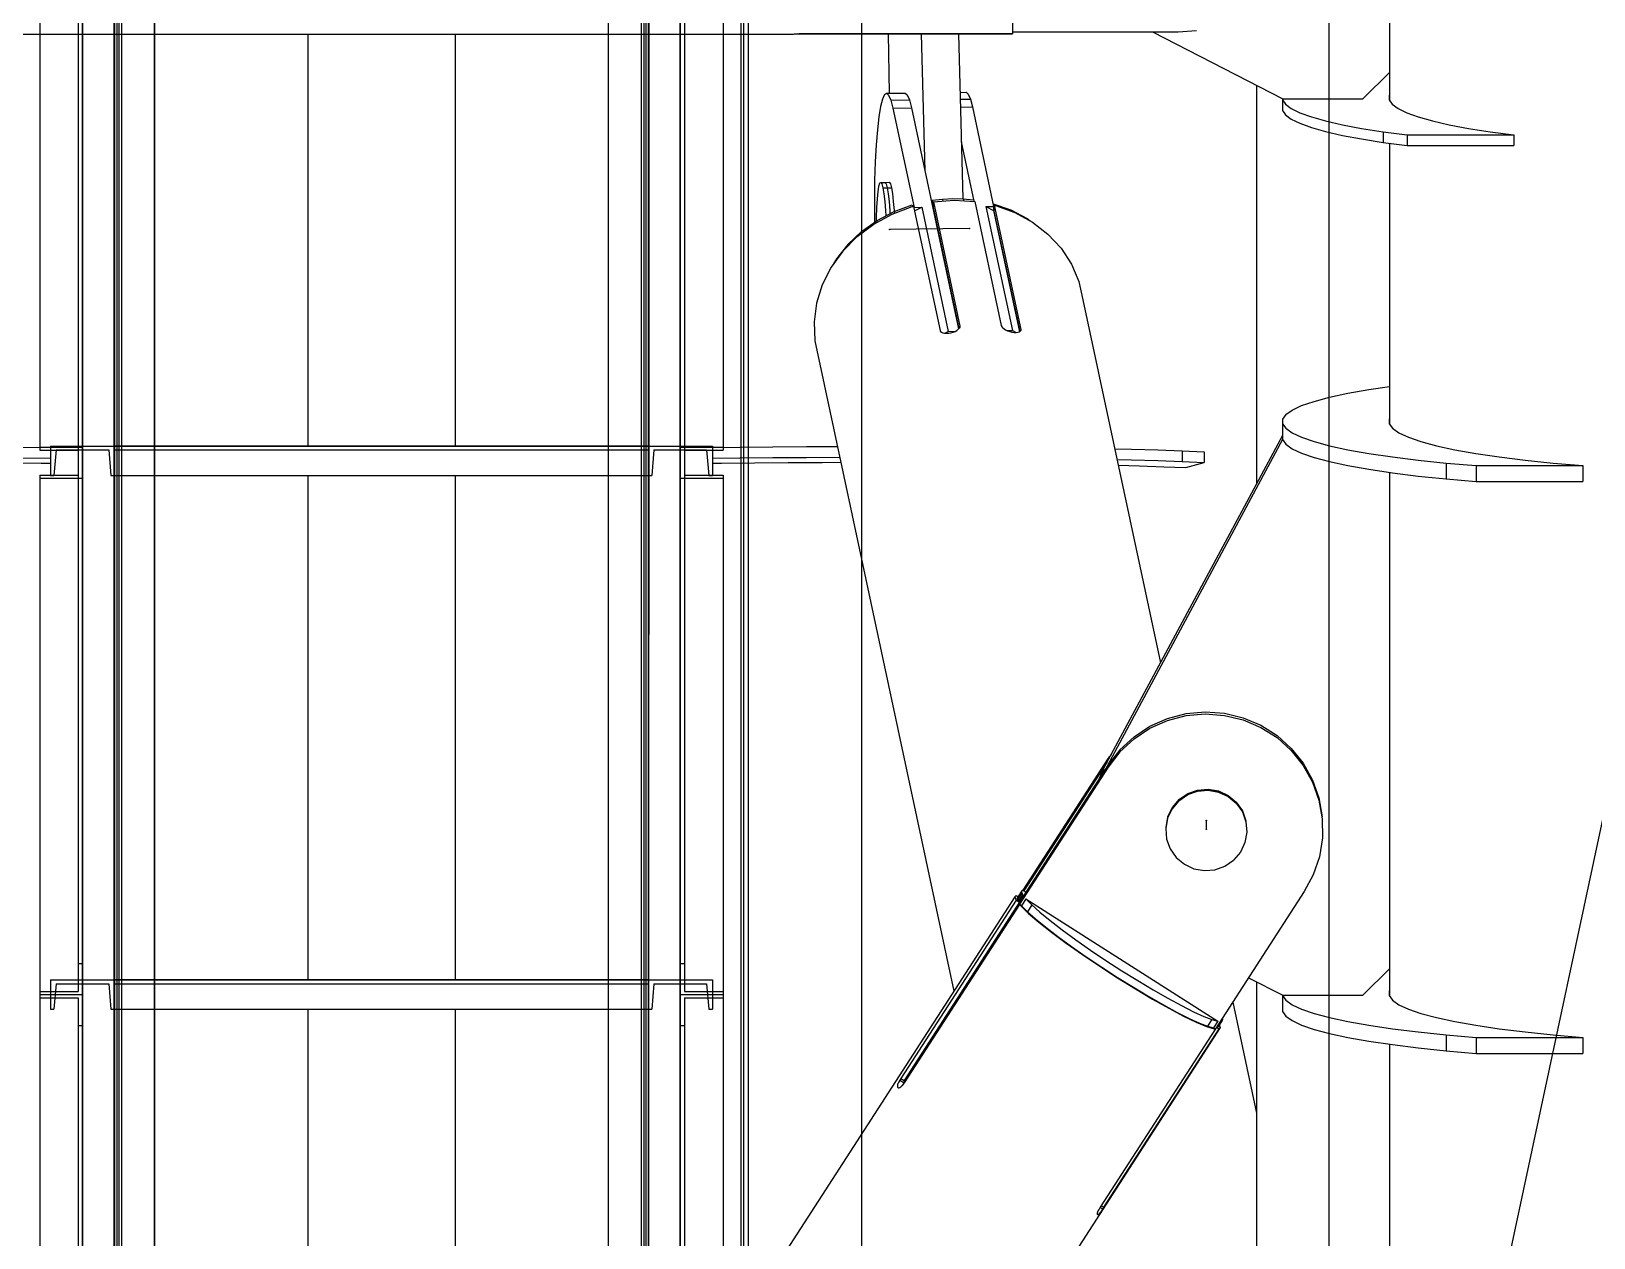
# Model space of a CAD drawing. Header units: millimetres. Extents: x 150209.93 to 150215.05, y 136675.65 to 136679.93.
# Drawn here: x 150213.5483 to 150213.6069, y 136676.9251 to 136676.9703 of the extents above; entities that cross this region are included whole.
import ezdxf

# ---------------------------------------------------------------- set-up
doc = ezdxf.new("R2010")
doc.units = ezdxf.units.MM
doc.header["$LTSCALE"] = 0.25
for name, pattern in [('CENTER', [50.8, 31.75, -6.35, 6.35, -6.35]), ('XKITLINE00', [0]), ('XKITLINE02', [4, 2, -2]), ('XKITLINE03', [6, 3, -1, 1, -1])]:
    doc.linetypes.add(name, pattern=pattern)

# ---------------------------------------------------------------- blocks, each defined once
blk = doc.blocks.new('çatıı')
at = {"color": 8, "linetype": 'CENTER'}
for p, q in [((23255, 6431.43), (23255, 8100.54)), ((23342.5, 6310.27), (23342.5, 7130.27)), ((22900, 5900.27), (23430, 6720.27)), ((23430, 5900.27), (23255, 6720.27)), ((23342.5, 6310.27), (23430, 6720.27)), ((23275.11, 6661.04), (23260.2, 6660.85)), ((23319.5, 6550.14), (23319.5, 6548.49))]:
    blk.add_line(p, q, dxfattribs=at)
at = {"color": 1, "linetype": 'XKITLINE03'}
for p, q in [((23109.01, 6234.33), (23109.01, 7919.31)), ((23122.51, 6234.33), (23122.51, 7919.31)), ((23214.99, 7919.31), (23214.99, 6234.33)), ((23220.98, 6234.33), (23220.99, 7919.31)), ((23109.01, 6620.07), (23109.01, 6717.52)), ((23220.99, 6717.52), (23220.99, 6620.07)), ((23214.99, 6620.27), (23115.01, 6620.27)), ((23115.01, 6620.27), (23115.01, 6620.27)), ((23214.99, 6620.27), (23214.99, 6620.27)), ((23109.01, 6517.52), (23109.01, 6614.26)), ((23220.99, 6614.26), (23220.99, 6517.52)), ((23214.99, 6520.27), (23115.01, 6520.27)), ((23115.01, 6520.27), (23115.01, 6520.27)), ((23214.99, 6520.27), (23214.99, 6520.27)), ((23109.01, 6420.07), (23109.01, 6517.52)), ((23220.99, 6517.52), (23220.99, 6420.07))]:
    blk.add_line(p, q, dxfattribs=at)
at = {"color": 116, "linetype": 'XKITLINE02', "true_color": 0x136734}
for p, q in [((23114.92, 7919.31), (23114.93, 6234.33)), ((23115.01, 7919.31), (23115.01, 6234.33)), ((23115.46, 7919.31), (23115.46, 6234.33)), ((23115.86, 7919.31), (23115.86, 6234.33)), ((23116.31, 7919.31), (23116.31, 6234.33)), ((23122.51, 7919.31), (23122.51, 6234.33)), ((23214.14, 7919.31), (23214.14, 6234.33)), ((23214.54, 7919.31), (23214.53, 6234.33)), ((23214.99, 7919.31), (23214.99, 6234.33)), ((23215.07, 7919.31), (23215.06, 6234.33)), ((23232.3, 7919.31), (23232.3, 6234.33)), ((23232.84, 7919.31), (23232.83, 6234.33)), ((23116.31, 6743.1), (23116.31, 6697.45)), ((23122.51, 6743.1), (23122.51, 6697.45)), ((23207.49, 6743.1), (23207.49, 6697.45)), ((23213.68, 6743.1), (23213.68, 6697.45)), ((23233.68, 6743.1), (23233.68, 6697.45)), ((23101.01, 6717.52), (23101.01, 6619.49)), ((23108.21, 6716.94), (23108.21, 6614.27)), ((23109.01, 6717.52), (23109.01, 6614.27)), ((23220.99, 6717.52), (23220.99, 6614.27)), ((23221.79, 6716.94), (23221.79, 6614.27)), ((23228.99, 6717.52), (23228.99, 6619.49)), ((23220.99, 6699.41), (23220.99, 6620.07)), ((23101.01, 6620.07), (23109.01, 6620.07)), ((23101.01, 6619.49), (23108.21, 6619.49)), ((23103.01, 6620.27), (23103.01, 6614.77)), ((23103.01, 6620.27), (23115.01, 6620.27)), ((23103.01, 6620.27), (23103.01, 6614.77)), ((23104.07, 6619.57), (23103.69, 6614.77)), ((23104.07, 6619.57), (23103.69, 6614.77)), ((23104.07, 6619.57), (23113.94, 6619.57)), ((23108.21, 6620.09), (23108.21, 6518.11)), ((23108.21, 6620.09), (23109.01, 6620.09)), ((23109.01, 6620.09), (23109.01, 6517.52)), ((23113.94, 6619.57), (23114.33, 6614.77)), ((23113.94, 6619.57), (23114.33, 6614.77)), ((23115.01, 6620.27), (23115.01, 6614.77)), ((23115.01, 6620.27), (23122.51, 6620.27)), ((23115.01, 6620.27), (23115.01, 6614.77)), ((23115.01, 6620.27), (23115.01, 6614.77)), ((23115.01, 6619.57), (23214.99, 6619.57)), ((23207.49, 6620.27), (23214.99, 6620.27)), ((23214.99, 6620.27), (23214.99, 6614.77)), ((23214.99, 6620.27), (23214.99, 6614.77)), ((23214.99, 6620.27), (23226.99, 6620.27)), ((23214.99, 6620.27), (23214.99, 6614.77)), ((23216.05, 6619.57), (23215.67, 6614.77)), ((23216.05, 6619.57), (23215.67, 6614.77)), ((23216.05, 6619.57), (23225.92, 6619.57)), ((23220.99, 6620.09), (23220.99, 6517.52)), ((23220.99, 6620.09), (23221.79, 6620.09)), ((23220.99, 6620.07), (23228.99, 6620.07)), ((23221.79, 6620.09), (23221.79, 6518.11)), ((23221.79, 6619.49), (23228.99, 6619.49)), ((23225.92, 6619.57), (23226.31, 6614.77)), ((23225.92, 6619.57), (23226.31, 6614.77)), ((23226.99, 6620.27), (23226.99, 6614.77)), ((23226.99, 6620.27), (23226.99, 6614.77)), ((23101.01, 6614.84), (23101.01, 6517.52)), ((23101.01, 6614.84), (23108.21, 6614.84)), ((23101.01, 6614.26), (23109.01, 6614.26)), ((23103.01, 6614.77), (23103.69, 6614.77)), ((23108.21, 6614.27), (23109.01, 6614.27)), ((23114.33, 6614.77), (23115.01, 6614.77)), ((23115.01, 6614.77), (23122.51, 6614.77)), ((23207.49, 6614.77), (23214.99, 6614.77)), ((23214.99, 6614.77), (23215.67, 6614.77)), ((23220.99, 6614.27), (23221.79, 6614.27)), ((23220.99, 6614.26), (23228.99, 6614.26)), ((23221.79, 6614.84), (23228.99, 6614.84)), ((23226.31, 6614.77), (23226.99, 6614.77)), ((23228.99, 6614.84), (23228.99, 6517.52)), ((23108.21, 6523.35), (23109.01, 6523.35)), ((23220.99, 6523.35), (23221.79, 6523.35)), ((23103.01, 6520.27), (23103.01, 6514.77)), ((23103.01, 6520.27), (23115.01, 6520.27)), ((23103.01, 6520.27), (23103.01, 6514.77)), ((23115.01, 6520.27), (23115.01, 6514.77)), ((23115.01, 6520.27), (23122.51, 6520.27)), ((23115.01, 6520.27), (23115.01, 6514.77)), ((23115.01, 6520.27), (23115.01, 6514.77)), ((23207.49, 6520.27), (23214.99, 6520.27)), ((23214.99, 6520.27), (23214.99, 6514.77)), ((23214.99, 6520.27), (23214.99, 6514.77)), ((23214.99, 6520.27), (23226.99, 6520.27)), ((23214.99, 6520.27), (23214.99, 6514.77)), ((23220.99, 6520.27), (23220.99, 6517.52)), ((23226.99, 6520.27), (23226.99, 6514.77)), ((23226.99, 6520.27), (23226.99, 6514.77)), ((23101.01, 6518.11), (23108.21, 6518.11)), ((23101.01, 6517.52), (23109.01, 6517.52)), ((23101.01, 6517.52), (23101.01, 6419.49)), ((23101.01, 6517.52), (23109.01, 6517.52)), ((23101.01, 6516.94), (23108.21, 6516.94)), ((23104.07, 6519.57), (23103.69, 6514.77)), ((23104.07, 6519.57), (23103.69, 6514.77)), ((23104.07, 6519.57), (23113.94, 6519.57)), ((23108.21, 6516.94), (23108.21, 6414.27)), ((23109.01, 6517.52), (23109.01, 6414.27)), ((23113.94, 6519.57), (23114.33, 6514.77)), ((23113.94, 6519.57), (23114.33, 6514.77)), ((23115.01, 6519.57), (23214.99, 6519.57)), ((23216.05, 6519.57), (23215.67, 6514.77)), ((23216.05, 6519.57), (23215.67, 6514.77)), ((23216.05, 6519.57), (23225.92, 6519.57)), ((23220.99, 6517.52), (23228.99, 6517.52)), ((23220.99, 6517.52), (23220.99, 6414.27)), ((23220.99, 6517.52), (23228.99, 6517.52)), ((23221.79, 6518.11), (23228.99, 6518.11)), ((23221.79, 6516.94), (23221.79, 6414.27)), ((23221.79, 6516.94), (23228.99, 6516.94)), ((23225.92, 6519.57), (23226.31, 6514.77)), ((23225.92, 6519.57), (23226.31, 6514.77)), ((23228.99, 6517.52), (23228.99, 6419.49)), ((23103.01, 6514.77), (23103.69, 6514.77)), ((23114.33, 6514.77), (23115.01, 6514.77)), ((23115.01, 6514.77), (23122.51, 6514.77)), ((23207.49, 6514.77), (23214.99, 6514.77)), ((23214.99, 6514.77), (23215.67, 6514.77)), ((23226.31, 6514.77), (23226.99, 6514.77)), ((23108.21, 6511.72), (23109.01, 6511.72)), ((23220.99, 6511.72), (23221.79, 6511.72))]:
    blk.add_line(p, q, dxfattribs=at)
at = {"color": 8, "linetype": 'XKITLINE00'}
for p, q in [((23353.8, 6748.43), (23353.8, 6690.26)), ((23283.2, 6725.29), (23283.2, 6697.98)), ((23087.8, 6697.45), (23242.19, 6697.45)), ((23151.2, 6697.45), (23151.2, 6620.27)), ((23178.8, 6697.45), (23178.8, 6620.27)), ((23242.19, 6697.45), (23242.36, 6697.48)), ((23242.36, 6697.48), (23242.6, 6697.51)), ((23242.6, 6697.51), (23242.89, 6697.53)), ((23242.6, 6697.51), (23242.89, 6697.51)), ((23242.89, 6697.53), (23243.2, 6697.54)), ((23242.89, 6697.51), (23243.2, 6697.51)), ((23243.2, 6697.54), (23243.2, 6697.51)), ((23243.2, 6697.54), (23283.2, 6697.54)), ((23243.2, 6697.51), (23283.2, 6697.51)), ((23259.92, 6697.51), (23260.1, 6686.36)), ((23266.1, 6697.51), (23266.78, 6671.87)), ((23273.07, 6697.51), (23273.88, 6666.61)), ((23283.2, 6697.98), (23283.2, 6697.54)), ((23283.2, 6697.88), (23314.2, 6697.88)), ((23283.2, 6697.54), (23283.2, 6697.51)), ((23309.43, 6697.88), (23333.8, 6685.3)), ((23314.2, 6697.88), (23317.64, 6698.15)), ((23348.8, 6685.3), (23353.8, 6690.26)), ((23353.8, 6690.26), (23353.8, 6685.1)), ((23273.36, 6686.53), (23274.52, 6686.55)), ((23274.52, 6686.55), (23274.92, 6686.21)), ((23328.92, 6687.82), (23328.92, 6613.22)), ((23258.48, 6683.88), (23258.17, 6681.95)), ((23258.83, 6685.28), (23258.48, 6683.88)), ((23259.21, 6686.11), (23258.83, 6685.28)), ((23259.21, 6686.11), (23259.6, 6686.36)), ((23259.6, 6686.36), (23263.09, 6686.4)), ((23259.6, 6686.36), (23260, 6686.02)), ((23260, 6686.02), (23260.4, 6685.09)), ((23260.4, 6685.09), (23263.88, 6685.14)), ((23260.4, 6685.09), (23260.79, 6683.61)), ((23260.79, 6683.61), (23264.27, 6683.65)), ((23260.79, 6683.61), (23264.76, 6665)), ((23263.09, 6686.4), (23263.48, 6686.06)), ((23263.48, 6686.06), (23263.88, 6685.14)), ((23263.88, 6685.14), (23264.27, 6683.65)), ((23264.27, 6683.65), (23273.11, 6642.22)), ((23273.39, 6685.26), (23275.32, 6685.28)), ((23273.43, 6683.77), (23275.7, 6683.8)), ((23274.92, 6686.21), (23275.32, 6685.28)), ((23275.32, 6685.28), (23275.7, 6683.8)), ((23275.7, 6683.8), (23279.67, 6665.19)), ((23333.76, 6685.32), (23333.76, 6685.15)), ((23333.76, 6685.15), (23334.31, 6684.33)), ((23333.76, 6685.15), (23333.76, 6683.16)), ((23333.8, 6685.3), (23348.8, 6685.3)), ((23334.31, 6684.33), (23335.4, 6683.52)), ((23353.8, 6686.02), (23353.76, 6685.97)), ((23353.76, 6685.97), (23353.76, 6685.15)), ((23353.76, 6685.15), (23354.31, 6684.33)), ((23354.31, 6684.33), (23355.4, 6683.52)), ((23258.17, 6681.95), (23257.89, 6679.54)), ((23333.76, 6683.16), (23334.31, 6682.34)), ((23334.31, 6682.34), (23335.4, 6681.53)), ((23335.4, 6683.52), (23337.03, 6682.72)), ((23335.4, 6681.53), (23337.03, 6680.74)), ((23337.03, 6682.72), (23339.18, 6681.95)), ((23337.03, 6680.74), (23339.18, 6679.96)), ((23339.18, 6681.95), (23341.83, 6681.2)), ((23341.83, 6681.2), (23344.98, 6680.48)), ((23355.4, 6683.52), (23357.03, 6682.72)), ((23357.03, 6682.72), (23359.18, 6681.95)), ((23359.18, 6681.95), (23361.83, 6681.2)), ((23361.83, 6681.2), (23364.98, 6680.48)), ((23257.89, 6679.54), (23257.67, 6676.71)), ((23339.18, 6679.96), (23341.83, 6679.21)), ((23341.83, 6679.21), (23344.98, 6678.49)), ((23344.98, 6680.48), (23348.59, 6679.8)), ((23344.98, 6678.49), (23348.59, 6677.81)), ((23348.59, 6679.8), (23352.65, 6679.16)), ((23348.59, 6677.81), (23352.65, 6677.17)), ((23352.65, 6679.16), (23357.11, 6678.56)), ((23352.65, 6679.16), (23352.65, 6677.17)), ((23357.11, 6678.56), (23377.11, 6678.56)), ((23357.11, 6678.56), (23357.11, 6676.58)), ((23364.98, 6680.48), (23368.59, 6679.8)), ((23368.59, 6679.8), (23372.65, 6679.16)), ((23372.65, 6679.16), (23377.11, 6678.56)), ((23377.11, 6678.56), (23377.11, 6676.58)), ((23257.67, 6676.71), (23257.49, 6673.52)), ((23273.6, 6677.29), (23275.98, 6666.13)), ((23352.65, 6677.17), (23357.11, 6676.58)), ((23353.8, 6677.02), (23353.8, 6624.43)), ((23357.11, 6676.58), (23377.11, 6676.58)), ((23257.49, 6673.52), (23257.38, 6670.06)), ((23257.38, 6670.06), (23257.33, 6666.41)), ((23258.32, 6669.52), (23258.13, 6668.93)), ((23258.32, 6669.52), (23258.53, 6669.67)), ((23258.53, 6669.67), (23259.32, 6669.68)), ((23258.53, 6669.67), (23258.74, 6669.38)), ((23258.74, 6669.38), (23258.94, 6668.66)), ((23259.32, 6669.68), (23260.12, 6669.69)), ((23259.32, 6669.68), (23259.54, 6669.39)), ((23259.32, 6669.68), (23259.54, 6669.39)), ((23259.54, 6669.39), (23259.74, 6668.67)), ((23259.54, 6669.39), (23259.74, 6668.67)), ((23260.12, 6669.69), (23260.33, 6669.4)), ((23260.33, 6669.4), (23260.53, 6668.68)), ((23257.33, 6666.41), (23257.34, 6662.66)), ((23257.83, 6666.59), (23257.73, 6664.95)), ((23257.96, 6667.94), (23257.83, 6666.59)), ((23258.13, 6668.93), (23257.96, 6667.94)), ((23258.94, 6668.66), (23259.74, 6668.67)), ((23258.94, 6668.66), (23259.13, 6667.55)), ((23259.13, 6667.55), (23259.29, 6666.1)), ((23259.29, 6666.1), (23259.42, 6664.39)), ((23259.74, 6668.67), (23260.53, 6668.68)), ((23259.74, 6668.67), (23259.93, 6667.56)), ((23259.74, 6668.67), (23259.93, 6667.56)), ((23259.93, 6667.56), (23260.09, 6666.11)), ((23259.93, 6667.56), (23260.09, 6666.11)), ((23260.09, 6666.11), (23260.21, 6664.4)), ((23260.09, 6666.11), (23260.21, 6664.4)), ((23260.53, 6668.68), (23260.72, 6667.57)), ((23260.72, 6667.57), (23260.88, 6666.12)), ((23260.88, 6666.12), (23261.01, 6664.41)), ((23268.15, 6666.32), (23268.12, 6665.59)), ((23268.15, 6666.32), (23270.09, 6666.56)), ((23268.15, 6666.32), (23268.35, 6665.39)), ((23268.38, 6666.02), (23272.27, 6666.34)), ((23270.09, 6666.56), (23272.04, 6666.65)), ((23270.09, 6666.56), (23270.18, 6666.17)), ((23272.04, 6666.65), (23273.98, 6666.61)), ((23272.27, 6666.34), (23276.13, 6666.12)), ((23273.98, 6666.61), (23275.91, 6666.42)), ((23273.98, 6666.61), (23274.06, 6666.24)), ((23275.91, 6666.42), (23275.97, 6666.13)), ((23276.13, 6666.12), (23281.09, 6642.86)), ((23257.24, 6661.85), (23260.69, 6663.74)), ((23257.73, 6664.95), (23257.68, 6663.1)), ((23257.83, 6662.54), (23261.02, 6664.23)), ((23259.42, 6664.39), (23259.46, 6663.4)), ((23260.21, 6664.4), (23260.24, 6663.81)), ((23260.21, 6664.4), (23260.24, 6663.81)), ((23260.69, 6663.74), (23264.41, 6665.14)), ((23261.01, 6664.41), (23261.02, 6664.23)), ((23261.02, 6664.23), (23264.44, 6665.49)), ((23261.02, 6664.23), (23261.09, 6663.89)), ((23264.41, 6665.14), (23264.66, 6665.19)), ((23264.44, 6665.49), (23264.51, 6665.16)), ((23264.66, 6665.19), (23269.63, 6641.94)), ((23264.76, 6665), (23264.75, 6664.81)), ((23264.76, 6665), (23266.22, 6665.02)), ((23264.85, 6664.32), (23266.22, 6665.02)), ((23266.22, 6665.02), (23271.18, 6641.77)), ((23268.35, 6665.39), (23268.32, 6664.66)), ((23268.38, 6666.02), (23268.33, 6664.96)), ((23268.33, 6664.96), (23273.17, 6642.29)), ((23268.38, 6666.02), (23273.34, 6642.76)), ((23278.21, 6665.18), (23279.67, 6665.19)), ((23278.21, 6665.18), (23283.17, 6641.92)), ((23278.21, 6665.18), (23279.64, 6664.44)), ((23279.57, 6665.68), (23282.86, 6664.51)), ((23279.67, 6665.19), (23279.64, 6664.44)), ((23279.64, 6664.44), (23284.49, 6641.7)), ((23279.67, 6665.14), (23279.75, 6664.75)), ((23279.75, 6664.75), (23279.72, 6664.05)), ((23279.78, 6665.39), (23279.73, 6664.3)), ((23279.73, 6664.3), (23284.55, 6641.74)), ((23279.78, 6665.39), (23280.02, 6665.34)), ((23279.78, 6665.39), (23284.74, 6642.14)), ((23280.02, 6665.34), (23283.63, 6664.03)), ((23282.86, 6664.51), (23282.91, 6664.29)), ((23282.86, 6664.51), (23285.92, 6662.9)), ((23283.63, 6664.03), (23286.93, 6662.23)), ((23252.37, 6658.05), (23254.92, 6660.47)), ((23254.13, 6659.52), (23257.24, 6661.85)), ((23254.92, 6660.47), (23257.83, 6662.54)), ((23257.34, 6662.66), (23257.35, 6662.2)), ((23257.68, 6663.1), (23257.68, 6662.43)), ((23285.92, 6662.9), (23286.53, 6662.45)), ((23286.93, 6662.23), (23289.84, 6659.98)), ((23252.37, 6658.05), (23250.23, 6655.34)), ((23254.13, 6659.52), (23251.44, 6656.81)), ((23289.84, 6659.98), (23292.3, 6657.33)), ((23292.3, 6657.33), (23294.24, 6654.35)), ((23251.44, 6656.81), (23249.24, 6653.77)), ((23250.23, 6655.34), (23249.7, 6654.42)), ((23294.24, 6654.35), (23295.62, 6651.11)), ((23249.24, 6653.77), (23247.58, 6650.5)), ((23247.58, 6650.5), (23246.51, 6647.05)), ((23295.62, 6651.11), (23296.4, 6647.69)), ((23246.51, 6647.05), (23246.05, 6643.53)), ((23296.4, 6647.69), (23296.41, 6647.4)), ((23296.4, 6647.69), (23310.91, 6579.7)), ((23246.05, 6643.53), (23246.21, 6640.02)), ((23273.34, 6642.76), (23273.33, 6642.57)), ((23281.09, 6642.86), (23281.18, 6642.67)), ((23281.18, 6642.67), (23281.22, 6642.63)), ((23281.22, 6642.63), (23281.36, 6642.46)), ((23246.21, 6640.02), (23272.22, 6518.16)), ((23269.63, 6641.94), (23269.71, 6641.76)), ((23269.71, 6641.76), (23269.89, 6641.61)), ((23269.89, 6641.61), (23270.15, 6641.5)), ((23270.15, 6641.5), (23270.47, 6641.43)), ((23270.47, 6641.43), (23270.84, 6641.4)), ((23270.51, 6641.42), (23271.18, 6641.77)), ((23270.84, 6641.4), (23271.25, 6641.43)), ((23271.18, 6641.77), (23272.5, 6641.79)), ((23271.25, 6641.43), (23271.67, 6641.5)), ((23271.67, 6641.5), (23272.08, 6641.61)), ((23272.08, 6641.61), (23272.45, 6641.76)), ((23272.45, 6641.76), (23272.78, 6641.95)), ((23272.78, 6641.95), (23273.05, 6642.15)), ((23273.24, 6642.36), (23273.05, 6642.15)), ((23273.31, 6642.53), (23273.24, 6642.36)), ((23273.33, 6642.57), (23273.31, 6642.53)), ((23281.36, 6642.46), (23281.61, 6642.26)), ((23281.61, 6642.26), (23281.92, 6642.06)), ((23281.92, 6642.06), (23282.29, 6641.89)), ((23282.25, 6641.91), (23283.17, 6641.92)), ((23282.29, 6641.89), (23282.69, 6641.75)), ((23282.69, 6641.75), (23283.1, 6641.64)), ((23283.1, 6641.64), (23283.5, 6641.58)), ((23283.17, 6641.92), (23283.86, 6641.57)), ((23283.5, 6641.58), (23283.87, 6641.57)), ((23283.87, 6641.57), (23284.2, 6641.6)), ((23284.2, 6641.6), (23284.46, 6641.68)), ((23284.46, 6641.68), (23284.64, 6641.8)), ((23284.74, 6641.95), (23284.64, 6641.8)), ((23284.74, 6642.14), (23284.74, 6641.95)), ((23349.95, 6630.88), (23353.8, 6631.45)), ((23337.34, 6627.86), (23339.69, 6628.66)), ((23339.69, 6628.66), (23342.59, 6629.44)), ((23342.59, 6629.44), (23346.02, 6630.18)), ((23346.02, 6630.18), (23349.95, 6630.88)), ((23334.37, 6626.18), (23333.77, 6625.32)), ((23333.77, 6625.32), (23333.77, 6621.49)), ((23334.37, 6626.18), (23335.56, 6627.03)), ((23335.56, 6627.03), (23337.34, 6627.86)), ((23353.8, 6625.36), (23353.77, 6625.32)), ((23353.77, 6625.32), (23353.77, 6624.46)), ((23333.77, 6622.25), (23300.26, 6559.86)), ((23333.77, 6624.46), (23334.37, 6623.61)), ((23334.37, 6623.61), (23335.56, 6622.76)), ((23335.56, 6622.76), (23337.34, 6621.93)), ((23353.77, 6624.46), (23354.37, 6623.61)), ((23354.37, 6623.61), (23355.56, 6622.76)), ((23355.56, 6622.76), (23357.34, 6621.93)), ((23097.86, 6620.06), (23101.01, 6620.02)), ((23228.99, 6620.02), (23232.13, 6620.06)), ((23232.13, 6620.06), (23238.29, 6620.13)), ((23238.29, 6620.13), (23244.59, 6620.17)), ((23244.59, 6620.17), (23250.44, 6620.2)), ((23333.77, 6621.49), (23300.47, 6559.49)), ((23302.31, 6619.76), (23305.51, 6619.68)), ((23305.51, 6619.68), (23310.42, 6619.55)), ((23310.42, 6619.55), (23314.96, 6619.4)), ((23314.96, 6619.4), (23314.96, 6617.4)), ((23314.96, 6619.4), (23319.09, 6619.23)), ((23319.09, 6619.23), (23319.09, 6617.23)), ((23333.77, 6621.49), (23334.37, 6620.63)), ((23334.37, 6620.63), (23335.56, 6619.78)), ((23335.56, 6619.78), (23337.34, 6618.95)), ((23337.34, 6621.93), (23339.69, 6621.12)), ((23339.69, 6621.12), (23342.59, 6620.34)), ((23342.59, 6620.34), (23346.02, 6619.6)), ((23346.02, 6619.6), (23349.95, 6618.9)), ((23357.34, 6621.93), (23359.69, 6621.12)), ((23359.69, 6621.12), (23362.59, 6620.34)), ((23362.59, 6620.34), (23366.02, 6619.6)), ((23366.02, 6619.6), (23369.95, 6618.9)), ((23095.12, 6617.15), (23101.28, 6617.09)), ((23097.86, 6618.06), (23103.01, 6617.99)), ((23101.28, 6617.09), (23103.01, 6617.07)), ((23226.99, 6617.99), (23232.13, 6618.06)), ((23226.99, 6617.07), (23228.71, 6617.09)), ((23228.71, 6617.09), (23234.87, 6617.15)), ((23232.13, 6618.06), (23238.29, 6618.13)), ((23234.87, 6617.15), (23241.17, 6617.2)), ((23238.29, 6618.13), (23244.59, 6618.17)), ((23241.17, 6617.2), (23247.57, 6617.23)), ((23244.59, 6618.17), (23250.86, 6618.2)), ((23247.57, 6617.23), (23251.07, 6617.24)), ((23302.74, 6617.75), (23305.51, 6617.68)), ((23302.97, 6616.69), (23307, 6616.57)), ((23305.51, 6617.68), (23310.42, 6617.55)), ((23307, 6616.57), (23311.54, 6616.42)), ((23310.42, 6617.55), (23314.96, 6617.4)), ((23311.54, 6616.42), (23315.67, 6616.26)), ((23314.96, 6617.4), (23319.09, 6617.23)), ((23315.67, 6616.26), (23319.09, 6617.23)), ((23337.34, 6618.95), (23339.69, 6618.15)), ((23339.69, 6618.15), (23342.59, 6617.37)), ((23342.59, 6617.37), (23346.02, 6616.63)), ((23346.02, 6616.63), (23349.95, 6615.93)), ((23349.95, 6618.9), (23354.36, 6618.25)), ((23354.36, 6618.25), (23359.2, 6617.65)), ((23359.2, 6617.65), (23364.44, 6617.1)), ((23364.44, 6617.1), (23364.44, 6614.13)), ((23364.44, 6617.1), (23370.04, 6616.62)), ((23369.95, 6618.9), (23374.36, 6618.25)), ((23370.04, 6616.62), (23370.04, 6613.65)), ((23370.04, 6616.62), (23390.04, 6616.62)), ((23374.36, 6618.25), (23379.2, 6617.65)), ((23379.2, 6617.65), (23384.44, 6617.1)), ((23384.44, 6617.1), (23390.04, 6616.62)), ((23390.04, 6616.62), (23390.04, 6613.65)), ((23151.2, 6614.77), (23151.2, 6520.27)), ((23178.8, 6614.77), (23178.8, 6520.27)), ((23349.95, 6615.93), (23354.36, 6615.27)), ((23353.8, 6615.36), (23353.8, 6522.35)), ((23354.36, 6615.27), (23359.2, 6614.67)), ((23359.2, 6614.67), (23364.44, 6614.13)), ((23364.44, 6614.13), (23370.04, 6613.65)), ((23370.04, 6613.65), (23390.04, 6613.65)), ((23312.24, 6569.26), (23315.72, 6570.16)), ((23312.24, 6568.88), (23315.72, 6569.78)), ((23315.72, 6570.16), (23319.31, 6570.49)), ((23315.72, 6569.78), (23319.31, 6570.11)), ((23319.31, 6570.49), (23322.9, 6570.22)), ((23319.31, 6570.11), (23322.9, 6569.84)), ((23322.9, 6570.22), (23326.4, 6569.38)), ((23322.9, 6569.84), (23326.4, 6569)), ((23305.96, 6565.82), (23308.95, 6567.79)), ((23305.96, 6565.43), (23308.95, 6567.41)), ((23308.95, 6567.79), (23312.24, 6569.26)), ((23308.95, 6567.41), (23312.24, 6568.88)), ((23326.4, 6569.38), (23329.71, 6567.97)), ((23326.4, 6569), (23329.71, 6567.59)), ((23329.71, 6567.97), (23332.74, 6566.04)), ((23329.71, 6567.59), (23332.74, 6565.66)), ((23303.33, 6563.37), (23305.96, 6565.82)), ((23303.33, 6562.99), (23305.96, 6565.43)), ((23332.74, 6566.04), (23335.41, 6563.65)), ((23332.74, 6565.66), (23335.41, 6563.27)), ((23335.41, 6563.65), (23337.64, 6560.85)), ((23301.14, 6561.81), (23285.15, 6537.06)), ((23300.87, 6561.01), (23285.32, 6536.95)), ((23303.33, 6563.37), (23301.14, 6560.54)), ((23303.33, 6562.99), (23301.14, 6560.16)), ((23301.67, 6562.49), (23301.14, 6561.81)), ((23301.14, 6561.81), (23301.14, 6561.51)), ((23303.33, 6563.37), (23303.33, 6562.99)), ((23335.41, 6563.27), (23337.64, 6560.47)), ((23337.64, 6560.85), (23339.38, 6557.72)), ((23301.14, 6560.54), (23262.93, 6501.42)), ((23301.14, 6560.16), (23284.52, 6534.44)), ((23300.26, 6559.86), (23299.31, 6557.69)), ((23300.26, 6559.86), (23300.26, 6559.16)), ((23301.14, 6560.54), (23301.14, 6560.16)), ((23337.64, 6560.47), (23339.38, 6557.34)), ((23314.38, 6554.06), (23316.01, 6555.18)), ((23314.38, 6553.96), (23316.01, 6555.08)), ((23314.38, 6553.96), (23316.01, 6555.08)), ((23314.38, 6553.85), (23316.01, 6554.98)), ((23316.01, 6555.18), (23317.87, 6555.85)), ((23316.01, 6555.08), (23317.87, 6555.75)), ((23316.01, 6555.08), (23317.87, 6555.75)), ((23316.01, 6554.98), (23317.87, 6555.65)), ((23317.87, 6555.85), (23319.85, 6556.02)), ((23317.87, 6555.75), (23319.85, 6555.91)), ((23317.87, 6555.75), (23319.85, 6555.91)), ((23317.87, 6555.65), (23319.85, 6555.81)), ((23319.85, 6556.02), (23321.8, 6555.67)), ((23319.85, 6555.91), (23321.8, 6555.57)), ((23319.85, 6555.91), (23321.8, 6555.57)), ((23319.85, 6555.81), (23321.8, 6555.46)), ((23321.8, 6555.67), (23323.6, 6554.83)), ((23321.8, 6555.57), (23323.6, 6554.73)), ((23321.8, 6555.57), (23323.6, 6554.73)), ((23321.8, 6555.46), (23323.6, 6554.63)), ((23339.38, 6557.72), (23340.58, 6554.36)), ((23339.38, 6557.34), (23340.58, 6553.97)), ((23313.1, 6552.55), (23312.25, 6550.77)), ((23313.1, 6552.45), (23312.25, 6550.67)), ((23313.1, 6552.45), (23312.25, 6550.67)), ((23313.1, 6552.35), (23312.25, 6550.57)), ((23314.38, 6554.06), (23313.1, 6552.55)), ((23314.38, 6553.96), (23313.1, 6552.45)), ((23314.38, 6553.96), (23313.1, 6552.45)), ((23314.38, 6553.85), (23313.1, 6552.35)), ((23313.1, 6552.55), (23313.1, 6552.45)), ((23313.1, 6552.45), (23313.1, 6552.35)), ((23323.6, 6554.83), (23323.6, 6554.73)), ((23323.6, 6554.83), (23325.11, 6553.56)), ((23323.6, 6554.73), (23325.11, 6553.46)), ((23323.6, 6554.73), (23325.11, 6553.46)), ((23323.6, 6554.73), (23323.6, 6554.63)), ((23323.6, 6554.63), (23325.11, 6553.36)), ((23325.11, 6553.56), (23326.25, 6551.95)), ((23325.11, 6553.46), (23326.25, 6551.85)), ((23325.11, 6553.46), (23326.25, 6551.85)), ((23325.11, 6553.36), (23326.25, 6551.74)), ((23326.25, 6551.95), (23326.92, 6550.1)), ((23340.58, 6554.36), (23341.2, 6550.84)), ((23340.58, 6553.97), (23341.2, 6550.46)), ((23312.25, 6550.77), (23311.9, 6548.84)), ((23312.25, 6550.67), (23311.9, 6548.73)), ((23312.25, 6550.67), (23311.9, 6548.73)), ((23312.25, 6550.57), (23311.9, 6548.63)), ((23326.25, 6551.85), (23326.92, 6549.99)), ((23326.25, 6551.85), (23326.92, 6549.99)), ((23326.25, 6551.74), (23326.92, 6549.89)), ((23326.92, 6549.89), (23327.09, 6547.93)), ((23341.2, 6550.46), (23341.24, 6546.89)), ((23311.9, 6548.63), (23312.07, 6546.67)), ((23312.07, 6546.67), (23312.74, 6544.82)), ((23327.09, 6547.93), (23326.74, 6545.99)), ((23341.24, 6546.89), (23340.67, 6543.36)), ((23312.74, 6544.82), (23313.88, 6543.2)), ((23313.88, 6543.2), (23315.39, 6541.94)), ((23325.89, 6544.21), (23324.61, 6542.71)), ((23326.74, 6545.99), (23325.89, 6544.21)), ((23340.67, 6543.36), (23339.53, 6539.97)), ((23315.39, 6541.94), (23317.19, 6541.1)), ((23317.19, 6541.1), (23319.14, 6540.75)), ((23319.14, 6540.75), (23321.12, 6540.92)), ((23321.12, 6540.92), (23322.99, 6541.59)), ((23322.99, 6541.59), (23324.61, 6542.71)), ((23339.53, 6539.97), (23337.85, 6536.82)), ((23283.64, 6535.83), (23007.88, 6109.19)), ((23283.89, 6535.23), (23262.3, 6501.83)), ((23284.52, 6534.59), (23262.93, 6501.19)), ((23284.52, 6534.42), (23262.93, 6501.02)), ((23283.89, 6536.1), (23283.64, 6535.83)), ((23283.64, 6535.83), (23283.89, 6535.23)), ((23283.89, 6536.1), (23284.21, 6535.89)), ((23283.89, 6535.23), (23284.52, 6534.83)), ((23284.11, 6535.74), (23284.06, 6535.56)), ((23284.06, 6535.56), (23284.11, 6535.31)), ((23284.92, 6536.99), (23284.11, 6535.74)), ((23284.92, 6536.56), (23284.11, 6535.31)), ((23284.11, 6535.31), (23284.28, 6534.99)), ((23285.09, 6536.24), (23284.28, 6534.99)), ((23284.28, 6534.99), (23284.52, 6534.83)), ((23284.52, 6534.59), (23284.52, 6534.44)), ((23284.52, 6534.44), (23284.9, 6534.19)), ((23284.52, 6534.42), (23284.9, 6534.18)), ((23284.52, 6534.42), (23284.8, 6534.09)), ((23284.92, 6536.99), (23284.87, 6536.81)), ((23284.87, 6536.81), (23284.92, 6536.56)), ((23285.71, 6535.44), (23284.9, 6534.18)), ((23284.92, 6536.99), (23285.09, 6537.1)), ((23284.92, 6536.56), (23285.09, 6536.24)), ((23285.09, 6537.1), (23285.73, 6536.69)), ((23285.09, 6536.24), (23285.33, 6536.08)), ((23285.71, 6535.44), (23321.66, 6512.58)), ((23285.71, 6535.44), (23286.81, 6534.32)), ((23337.85, 6536.82), (23321.22, 6511.1)), ((23284.8, 6534.09), (23286.21, 6532.73)), ((23284.9, 6534.18), (23286, 6533.06)), ((23286.81, 6534.32), (23286, 6533.06)), ((23286, 6533.06), (23287.53, 6531.7)), ((23286.21, 6532.73), (23288.14, 6531.1)), ((23286.81, 6534.32), (23288.34, 6532.95)), ((23287.53, 6531.7), (23289.45, 6530.14)), ((23288.34, 6532.95), (23290.26, 6531.39)), ((23288.14, 6531.1), (23290.51, 6529.23)), ((23289.45, 6530.14), (23291.7, 6528.41)), ((23290.26, 6531.39), (23292.51, 6529.66)), ((23290.51, 6529.23), (23293.25, 6527.19)), ((23292.51, 6529.66), (23295.05, 6527.81)), ((23291.7, 6528.41), (23294.24, 6526.56)), ((23293.25, 6527.19), (23296.29, 6525.05)), ((23294.24, 6526.56), (23296.99, 6524.63)), ((23295.05, 6527.81), (23297.8, 6525.88)), ((23297.8, 6525.88), (23300.71, 6523.93)), ((23296.29, 6525.05), (23299.53, 6522.85)), ((23296.99, 6524.63), (23299.9, 6522.68)), ((23299.53, 6522.85), (23302.87, 6520.69)), ((23299.9, 6522.68), (23302.87, 6520.75)), ((23300.71, 6523.93), (23303.68, 6522)), ((23302.87, 6520.75), (23305.85, 6518.89)), ((23302.87, 6520.69), (23306.21, 6518.61)), ((23303.68, 6522), (23306.66, 6520.15)), ((23306.66, 6520.15), (23309.56, 6518.41)), ((23327.39, 6520.64), (23333.8, 6517.39)), ((23328.92, 6519.86), (23328.92, 6378.42)), ((23348.8, 6517.39), (23353.8, 6522.35)), ((23353.8, 6522.35), (23353.8, 6517.3)), ((23305.85, 6518.89), (23308.75, 6517.15)), ((23306.21, 6518.61), (23309.45, 6516.68)), ((23308.75, 6517.15), (23311.5, 6515.58)), ((23309.56, 6518.41), (23312.31, 6516.83)), ((23312.31, 6516.83), (23314.85, 6515.46)), ((23333.77, 6517.4), (23333.77, 6514.36)), ((23333.77, 6517.34), (23334.37, 6516.48)), ((23333.8, 6517.39), (23348.8, 6517.39)), ((23353.8, 6518.24), (23353.77, 6518.2)), ((23353.77, 6518.2), (23353.77, 6517.34)), ((23353.77, 6517.34), (23354.37, 6516.48)), ((23151.2, 6514.77), (23151.2, 6431.43)), ((23178.8, 6514.77), (23178.8, 6431.43)), ((23309.45, 6516.68), (23312.49, 6514.96)), ((23311.5, 6515.58), (23314.04, 6514.2)), ((23312.49, 6514.96), (23315.24, 6513.5)), ((23314.04, 6514.2), (23316.3, 6513.07)), ((23314.85, 6515.46), (23317.11, 6514.32)), ((23317.11, 6514.32), (23319.02, 6513.45)), ((23324.48, 6516.13), (23328.92, 6495.31)), ((23333.77, 6514.36), (23334.37, 6513.51)), ((23334.37, 6516.48), (23335.56, 6515.64)), ((23335.56, 6515.64), (23337.34, 6514.81)), ((23337.34, 6514.81), (23339.69, 6514)), ((23339.69, 6514), (23342.59, 6513.22)), ((23354.37, 6516.48), (23355.56, 6515.64)), ((23355.56, 6515.64), (23357.34, 6514.81)), ((23357.34, 6514.81), (23359.69, 6514)), ((23359.69, 6514), (23362.59, 6513.22)), ((23322.11, 6511.36), (23046.35, 6084.72)), ((23321.22, 6511.09), (23299.63, 6477.69)), ((23321.86, 6511.09), (23300.27, 6477.69)), ((23315.24, 6513.5), (23317.61, 6512.35)), ((23316.3, 6513.07), (23318.21, 6512.19)), ((23317.61, 6512.35), (23319.53, 6511.55)), ((23318.21, 6512.19), (23319.74, 6511.61)), ((23319.02, 6513.45), (23320.55, 6512.86)), ((23319.53, 6511.55), (23320.95, 6511.11)), ((23320.55, 6512.86), (23319.74, 6511.61)), ((23319.74, 6511.61), (23320.85, 6511.32)), ((23320.55, 6512.86), (23321.66, 6512.58)), ((23321.66, 6512.58), (23320.85, 6511.32)), ((23320.85, 6511.33), (23321.22, 6511.1)), ((23320.85, 6511.32), (23321.22, 6511.09)), ((23320.95, 6511.11), (23321.22, 6511.09)), ((23321.15, 6511.14), (23321.15, 6511.13)), ((23321.41, 6511.38), (23321.86, 6511.09)), ((23321.41, 6511.38), (23321.47, 6511.34)), ((23322.28, 6512.59), (23321.47, 6511.34)), ((23321.47, 6511.34), (23321.63, 6511.45)), ((23322.44, 6512.7), (23321.63, 6511.45)), ((23322.11, 6511.36), (23321.86, 6511.09)), ((23321.9, 6511.86), (23322.11, 6511.36)), ((23322.22, 6512.63), (23322.28, 6512.59)), ((23322.28, 6512.59), (23322.44, 6512.7)), ((23322.5, 6512.88), (23322.44, 6512.7)), ((23322.47, 6513.02), (23322.5, 6512.88)), ((23334.37, 6513.51), (23335.56, 6512.66)), ((23335.56, 6512.66), (23337.34, 6511.83)), ((23337.34, 6511.83), (23339.69, 6511.02)), ((23339.69, 6511.02), (23342.59, 6510.25)), ((23342.59, 6513.22), (23346.02, 6512.48)), ((23346.02, 6512.48), (23349.95, 6511.78)), ((23349.95, 6511.78), (23354.36, 6511.13)), ((23354.36, 6511.13), (23359.2, 6510.53)), ((23362.59, 6513.22), (23366.02, 6512.48)), ((23366.02, 6512.48), (23369.95, 6511.78)), ((23369.95, 6511.78), (23374.36, 6511.13)), ((23374.36, 6511.13), (23379.2, 6510.53)), ((23342.59, 6510.25), (23346.02, 6509.5)), ((23346.02, 6509.5), (23349.95, 6508.8)), ((23349.95, 6508.8), (23354.36, 6508.15)), ((23353.8, 6508.24), (23353.8, 5936.52)), ((23354.36, 6508.15), (23359.2, 6507.55)), ((23359.2, 6510.53), (23364.44, 6509.98)), ((23364.44, 6509.98), (23364.44, 6507.01)), ((23364.44, 6509.98), (23370.04, 6509.5)), ((23370.04, 6509.5), (23370.04, 6506.52)), ((23370.04, 6509.5), (23390.04, 6509.5)), ((23379.2, 6510.53), (23384.44, 6509.98)), ((23384.44, 6509.98), (23390.04, 6509.5)), ((23390.04, 6509.5), (23390.04, 6506.52)), ((23359.2, 6507.55), (23364.44, 6507.01)), ((23364.44, 6507.01), (23370.04, 6506.52)), ((23370.04, 6506.52), (23390.04, 6506.52)), ((23261.66, 6500.6), (23261.64, 6500.36)), ((23261.64, 6500.36), (23261.67, 6500.18)), ((23261.69, 6500.73), (23261.66, 6500.6)), ((23261.67, 6500.18), (23261.76, 6500.08)), ((23261.76, 6500.88), (23261.69, 6500.73)), ((23261.91, 6501.18), (23261.76, 6500.88)), ((23261.76, 6500.08), (23261.89, 6500.05)), ((23261.89, 6500.05), (23262.07, 6500.11)), ((23262.1, 6501.51), (23261.91, 6501.18)), ((23262.07, 6500.11), (23262.27, 6500.25)), ((23262.3, 6501.83), (23262.1, 6501.51)), ((23262.1, 6501.51), (23262.91, 6500.99)), ((23262.27, 6500.25), (23262.49, 6500.45)), ((23262.3, 6501.83), (23262.93, 6501.43)), ((23262.72, 6500.72), (23262.49, 6500.45)), ((23262.93, 6501.02), (23262.72, 6500.72)), ((23262.93, 6501.42), (23262.93, 6501.19)), ((23262.93, 6501.19), (23263, 6501.13)), ((23299.08, 6476.57), (23299.06, 6476.42)), ((23299.06, 6476.42), (23299.09, 6476.34)), ((23299.15, 6476.79), (23299.08, 6476.57)), ((23299.09, 6476.34), (23299.18, 6476.33)), ((23299.27, 6477.06), (23299.15, 6476.79)), ((23299.18, 6476.33), (23299.32, 6476.4)), ((23299.44, 6477.36), (23299.27, 6477.06)), ((23299.32, 6476.4), (23299.49, 6476.54)), ((23299.63, 6477.69), (23299.44, 6477.36)), ((23299.58, 6476.63), (23299.49, 6476.54)), ((23299.67, 6476.77), (23299.58, 6476.63)), ((23299.61, 6477.65), (23300.05, 6477.37)), ((23299.86, 6477.05), (23299.67, 6476.77)), ((23299.82, 6477.97), (23300.26, 6477.69)), ((23300.06, 6477.36), (23299.86, 6477.05)), ((23300.27, 6477.69), (23300.06, 6477.36))]:
    blk.add_line(p, q, dxfattribs=at)
at = {"color": 7, "linetype": 'XKITLINE00'}
for p, q in [((23116.31, 6697.45), (23116.31, 6276.94)), ((23122.51, 6697.45), (23122.51, 6286.53)), ((23207.49, 6697.45), (23207.49, 6418.01)), ((23213.68, 6697.45), (23213.68, 6427.6)), ((23233.68, 6697.45), (23233.68, 6458.54)), ((23122.51, 6620.27), (23207.49, 6620.27)), ((23122.51, 6614.77), (23207.49, 6614.77)), ((23122.51, 6520.27), (23207.49, 6520.27)), ((23122.51, 6514.77), (23207.49, 6514.77))]:
    blk.add_line(p, q, dxfattribs=at)
at = {"color": 8, "linetype": 'XKITLINE00'}
for centre in [(23260.2, 6660.85), (23275.11, 6661.04), (23319.5, 6550.14), (23319.5, 6548.49)]:
    blk.add_circle(centre, 0.05, dxfattribs=at)
at = {"color": 1, "linetype": 'XKITLINE00'}
for centre in [(23109.01, 6620.07), (23115.01, 6620.27), (23115.01, 6620.27), (23214.99, 6620.27), (23214.99, 6620.27), (23220.99, 6620.07), (23109.01, 6614.26), (23220.99, 6614.26), (23115.01, 6520.27), (23115.01, 6520.27), (23214.99, 6520.27), (23214.99, 6520.27), (23109.01, 6517.52), (23109.01, 6517.52), (23220.99, 6517.52), (23220.99, 6517.52)]:
    blk.add_circle(centre, 0.05, dxfattribs=at)

msp = doc.modelspace()

# ---------------------------------------------------------------- block references
at = {"xscale": 0.0002000170049888334, "yscale": 0.0002000170049888334, "zscale": 0.0002000170049888334}
msp.add_blockref('çatıı', (150208.928067, 136675.630592), dxfattribs=at)

doc.saveas('drawing.dxf')
